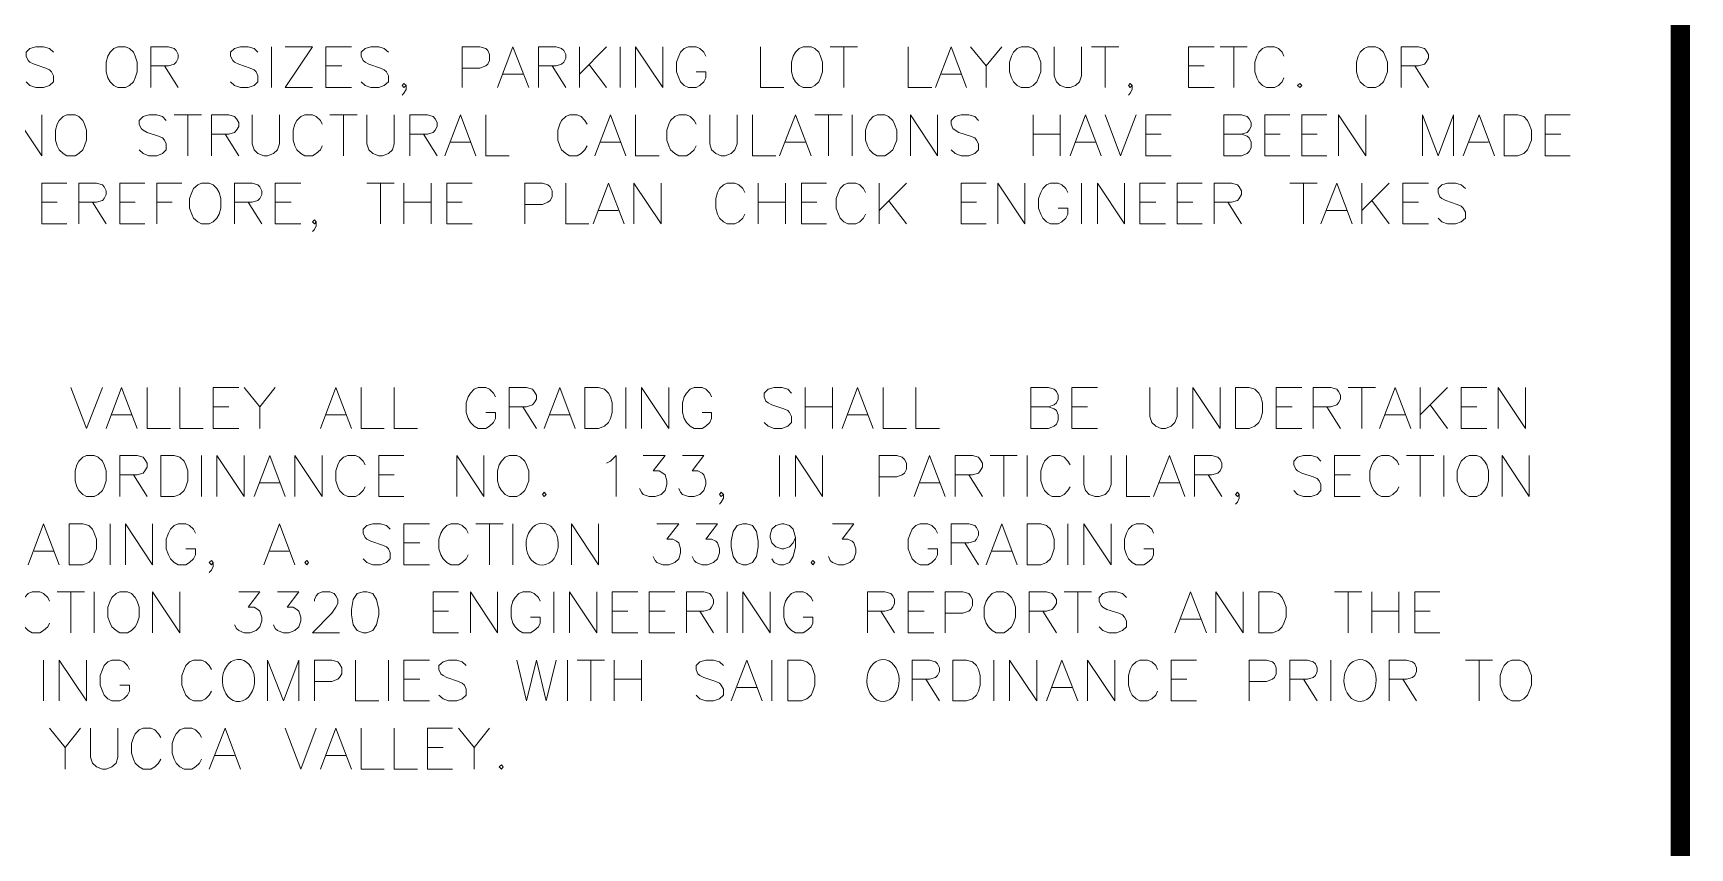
# Model space of a CAD drawing. Header units: millimetres. Extents: x -419 to 20046, y -14642 to 2638.
# Drawn here: x 32.18 to 35.421, y 5.455 to 7.05 of the extents above; entities that cross this region are included whole.
import ezdxf

# ---------------------------------------------------------------- set-up
doc = ezdxf.new("R2010")
doc.units = ezdxf.units.MM
doc.layers.add('PDF11_----TX03', color=7, linetype='Continuous')
doc.layers.add('PDF11_24x36$-$Yucca$Valley$TB$CUP$----TB02', color=7, linetype='Continuous')

msp = doc.modelspace()

# ---------------------------------------------------------------- linework, layer by layer
at = {"layer": 'PDF11_----TX03', "lineweight": 20}
for points in [[(32.2192, 7.0122), (32.2117, 7.0197), (32.2001, 7.0231), (32.1851, 7.0231), (32.1734, 7.0197), (32.1659, 7.0122), (32.1659, 7.0047), (32.1701, 6.9964), (32.1734, 6.9931), (32.1817, 6.9889), (32.2042, 6.9814), (32.2117, 6.9781), (32.2159, 6.9739), (32.2192, 6.9664), (32.2192, 6.9547), (32.2117, 6.9472), (32.2001, 6.9431), (32.1851, 6.9431), (32.1734, 6.9472), (32.1659, 6.9547)], [(32.4101, 6.9431), (32.4101, 7.0231), (32.4443, 7.0231), (32.4559, 7.0197), (32.4593, 7.0156), (32.4634, 7.0081), (32.4634, 7.0006), (32.4593, 6.9931), (32.4559, 6.9889), (32.4443, 6.9856), (32.4101, 6.9856)], [(32.6193, 7.0122), (32.6118, 7.0197), (32.6001, 7.0231), (32.5851, 7.0231), (32.5734, 7.0197), (32.5659, 7.0122), (32.5659, 7.0047), (32.5701, 6.9964), (32.5734, 6.9931), (32.5818, 6.9889), (32.6043, 6.9814), (32.6118, 6.9781), (32.6159, 6.9739), (32.6193, 6.9664), (32.6193, 6.9547), (32.6118, 6.9472), (32.6001, 6.9431), (32.5851, 6.9431), (32.5734, 6.9472), (32.5659, 6.9547)], [(32.6459, 7.0231), (32.6459, 6.9431)], [(32.726, 6.9431), (32.6726, 6.9431), (32.726, 7.0231), (32.6726, 7.0231)], [(32.8026, 6.9431), (32.7526, 6.9431), (32.7526, 7.0231), (32.8026, 7.0231)], [(32.8751, 7.0122), (32.8668, 7.0197), (32.856, 7.0231), (32.8401, 7.0231), (32.8293, 7.0197), (32.8218, 7.0122), (32.8218, 7.0047), (32.8251, 6.9964), (32.8293, 6.9931), (32.8368, 6.9889), (32.8593, 6.9814), (32.8668, 6.9781), (32.871, 6.9739), (32.8751, 6.9664), (32.8751, 6.9547), (32.8668, 6.9472), (32.856, 6.9431), (32.8401, 6.9431), (32.8293, 6.9472), (32.8218, 6.9547)], [(33.0193, 6.9431), (33.0193, 7.0231), (33.0535, 7.0231), (33.0651, 7.0197), (33.0693, 7.0156), (33.0726, 7.0081), (33.0726, 6.9964), (33.0693, 6.9889), (33.0651, 6.9856), (33.0535, 6.9814), (33.0193, 6.9814)], [(33.0885, 6.9431), (33.1185, 7.0231), (33.1493, 6.9431)], [(33.1685, 6.9431), (33.1685, 7.0231), (33.2027, 7.0231), (33.2135, 7.0197), (33.2177, 7.0156), (33.2218, 7.0081), (33.2218, 7.0006), (33.2177, 6.9931), (33.2135, 6.9889), (33.2027, 6.9856), (33.1685, 6.9856)], [(33.2485, 7.0231), (33.2485, 6.9431)], [(33.3018, 7.0231), (33.2485, 6.9697)], [(33.3285, 7.0231), (33.3285, 6.9431)], [(33.3585, 6.9431), (33.3585, 7.0231), (33.4118, 6.9431), (33.4118, 7.0231)], [(33.496, 7.0047), (33.4918, 7.0122), (33.4843, 7.0197), (33.4768, 7.0231), (33.4618, 7.0231), (33.4535, 7.0197), (33.446, 7.0122), (33.4427, 7.0047), (33.4385, 6.9931), (33.4385, 6.9739), (33.4427, 6.9622), (33.446, 6.9547), (33.4535, 6.9472), (33.4618, 6.9431), (33.4768, 6.9431), (33.4843, 6.9472), (33.4918, 6.9547), (33.496, 6.9622), (33.496, 6.9739), (33.4768, 6.9739)], [(33.6027, 7.0231), (33.6027, 6.9431), (33.6485, 6.9431)], [(33.7394, 7.0231), (33.7927, 7.0231)], [(33.766, 7.0231), (33.766, 6.9431)], [(33.8919, 7.0231), (33.8919, 6.9431), (33.9377, 6.9431)], [(33.9452, 6.9431), (33.9761, 7.0231), (34.0061, 6.9431)], [(34.0136, 7.0231), (34.0444, 6.9856), (34.0444, 6.9431)], [(34.0752, 7.0231), (34.0444, 6.9856)], [(34.1777, 7.0231), (34.1777, 6.9664), (34.1819, 6.9547), (34.1894, 6.9472), (34.2002, 6.9431), (34.2086, 6.9431), (34.2194, 6.9472), (34.2269, 6.9547), (34.2311, 6.9664), (34.2311, 7.0231)], [(34.2502, 7.0231), (34.3036, 7.0231)], [(34.2769, 7.0231), (34.2769, 6.9431)], [(34.4903, 6.9431), (34.4403, 6.9431), (34.4403, 7.0231), (34.4903, 7.0231)], [(34.5019, 7.0231), (34.5553, 7.0231)], [(34.5286, 7.0231), (34.5286, 6.9431)], [(34.6269, 7.0047), (34.6236, 7.0122), (34.6161, 7.0197), (34.6086, 7.0231), (34.5928, 7.0231), (34.5853, 7.0197), (34.5778, 7.0122), (34.5736, 7.0047), (34.5703, 6.9931), (34.5703, 6.9739), (34.5736, 6.9622), (34.5778, 6.9547), (34.5853, 6.9472), (34.5928, 6.9431), (34.6086, 6.9431), (34.6161, 6.9472), (34.6236, 6.9547), (34.6269, 6.9622)], [(34.8561, 6.9431), (34.8561, 7.0231), (34.8903, 7.0231), (34.902, 7.0197), (34.9053, 7.0156), (34.9095, 7.0081), (34.9095, 7.0006), (34.9053, 6.9931), (34.902, 6.9889), (34.8903, 6.9856), (34.8561, 6.9856)], [(32.4368, 6.9856), (32.4634, 6.9431)], [(32.7526, 6.9856), (32.7835, 6.9856)], [(33.0993, 6.9697), (33.1377, 6.9697)], [(33.1952, 6.9856), (33.2218, 6.9431)], [(33.2668, 6.9889), (33.3018, 6.9431)], [(33.9569, 6.9697), (33.9952, 6.9697)], [(34.4403, 6.9856), (34.4711, 6.9856)], [(34.8828, 6.9856), (34.9095, 6.9431)], [(32.9093, 6.9472), (32.9051, 6.9431), (32.9018, 6.9472), (32.9051, 6.9514), (32.9093, 6.9472), (32.9093, 6.9397), (32.9051, 6.9322), (32.9018, 6.9281)], [(34.3302, 6.9472), (34.3261, 6.9431), (34.3227, 6.9472), (34.3261, 6.9514), (34.3302, 6.9472), (34.3302, 6.9397), (34.3261, 6.9322), (34.3227, 6.9281)], [(32.1434, 6.8097), (32.1434, 6.8897), (32.1967, 6.8097), (32.1967, 6.8897)], [(32.4401, 6.8789), (32.4326, 6.8864), (32.4218, 6.8897), (32.4059, 6.8897), (32.3951, 6.8864), (32.3868, 6.8789), (32.3868, 6.8714), (32.3909, 6.863), (32.3951, 6.8597), (32.4026, 6.8555), (32.4251, 6.848), (32.4326, 6.8447), (32.4368, 6.8405), (32.4401, 6.833), (32.4401, 6.8214), (32.4326, 6.8139), (32.4218, 6.8097), (32.4059, 6.8097), (32.3951, 6.8139), (32.3868, 6.8214)], [(32.4559, 6.8897), (32.5093, 6.8897)], [(32.4826, 6.8897), (32.4826, 6.8097)], [(32.5284, 6.8097), (32.5284, 6.8897), (32.5626, 6.8897), (32.5734, 6.8864), (32.5776, 6.8822), (32.5818, 6.8747), (32.5818, 6.8672), (32.5776, 6.8597), (32.5734, 6.8555), (32.5626, 6.8522), (32.5284, 6.8522)], [(32.6084, 6.8897), (32.6084, 6.833), (32.6118, 6.8214), (32.6193, 6.8139), (32.6309, 6.8097), (32.6384, 6.8097), (32.6501, 6.8139), (32.6576, 6.8214), (32.6618, 6.833), (32.6618, 6.8897)], [(32.7451, 6.8714), (32.7418, 6.8789), (32.7335, 6.8864), (32.726, 6.8897), (32.711, 6.8897), (32.7034, 6.8864), (32.6959, 6.8789), (32.6918, 6.8714), (32.6884, 6.8597), (32.6884, 6.8405), (32.6918, 6.8289), (32.6959, 6.8214), (32.7034, 6.8139), (32.711, 6.8097), (32.726, 6.8097), (32.7335, 6.8139), (32.7418, 6.8214), (32.7451, 6.8289)], [(32.7601, 6.8897), (32.8135, 6.8897)], [(32.7868, 6.8897), (32.7868, 6.8097)], [(32.8326, 6.8897), (32.8326, 6.833), (32.8368, 6.8214), (32.8443, 6.8139), (32.856, 6.8097), (32.8635, 6.8097), (32.8751, 6.8139), (32.8826, 6.8214), (32.886, 6.833), (32.886, 6.8897)], [(32.9168, 6.8097), (32.9168, 6.8897), (32.951, 6.8897), (32.9626, 6.8864), (32.966, 6.8822), (32.9701, 6.8747), (32.9701, 6.8672), (32.966, 6.8597), (32.9626, 6.8555), (32.951, 6.8522), (32.9168, 6.8522)], [(32.9851, 6.8097), (33.016, 6.8897), (33.046, 6.8097)], [(33.0651, 6.8897), (33.0651, 6.8097), (33.111, 6.8097)], [(33.2635, 6.8714), (33.2593, 6.8789), (33.2518, 6.8864), (33.2443, 6.8897), (33.2293, 6.8897), (33.2218, 6.8864), (33.2135, 6.8789), (33.2102, 6.8714), (33.206, 6.8597), (33.206, 6.8405), (33.2102, 6.8289), (33.2135, 6.8214), (33.2218, 6.8139), (33.2293, 6.8097), (33.2443, 6.8097), (33.2518, 6.8139), (33.2593, 6.8214), (33.2635, 6.8289)], [(33.2785, 6.8097), (33.3093, 6.8897), (33.3393, 6.8097)], [(33.3585, 6.8897), (33.3585, 6.8097), (33.4043, 6.8097)], [(33.4768, 6.8714), (33.4727, 6.8789), (33.4652, 6.8864), (33.4577, 6.8897), (33.4427, 6.8897), (33.4352, 6.8864), (33.4268, 6.8789), (33.4235, 6.8714), (33.4193, 6.8597), (33.4193, 6.8405), (33.4235, 6.8289), (33.4268, 6.8214), (33.4352, 6.8139), (33.4427, 6.8097), (33.4577, 6.8097), (33.4652, 6.8139), (33.4727, 6.8214), (33.4768, 6.8289)], [(33.5035, 6.8897), (33.5035, 6.833), (33.5068, 6.8214), (33.5152, 6.8139), (33.526, 6.8097), (33.5335, 6.8097), (33.5452, 6.8139), (33.5527, 6.8214), (33.5569, 6.833), (33.5569, 6.8897)], [(33.5869, 6.8897), (33.5869, 6.8097), (33.6327, 6.8097)], [(33.6402, 6.8097), (33.671, 6.8897), (33.7019, 6.8097)], [(33.7094, 6.8897), (33.7627, 6.8897)], [(33.736, 6.8897), (33.736, 6.8097)], [(33.7819, 6.8897), (33.7819, 6.8097)], [(33.896, 6.8097), (33.896, 6.8897), (33.9494, 6.8097), (33.9494, 6.8897)], [(34.0294, 6.8789), (34.0219, 6.8864), (34.0102, 6.8897), (33.9952, 6.8897), (33.9836, 6.8864), (33.9761, 6.8789), (33.9761, 6.8714), (33.9794, 6.863), (33.9836, 6.8597), (33.9911, 6.8555), (34.0136, 6.848), (34.0219, 6.8447), (34.0252, 6.8405), (34.0294, 6.833), (34.0294, 6.8214), (34.0219, 6.8139), (34.0102, 6.8097), (33.9952, 6.8097), (33.9836, 6.8139), (33.9761, 6.8214)], [(34.1361, 6.8897), (34.1361, 6.8097)], [(34.1894, 6.8897), (34.1894, 6.8097)], [(34.2086, 6.8097), (34.2386, 6.8897), (34.2694, 6.8097)], [(34.2769, 6.8897), (34.3069, 6.8097), (34.3377, 6.8897)], [(34.4061, 6.8097), (34.3569, 6.8097), (34.3569, 6.8897), (34.4061, 6.8897)], [(34.5436, 6.8522), (34.5553, 6.848), (34.5586, 6.8447), (34.5628, 6.8364), (34.5628, 6.8255), (34.5586, 6.818), (34.5553, 6.8139), (34.5436, 6.8097), (34.5094, 6.8097), (34.5094, 6.8897), (34.5436, 6.8897), (34.5553, 6.8864), (34.5586, 6.8822), (34.5628, 6.8747), (34.5628, 6.8672), (34.5586, 6.8597), (34.5553, 6.8555), (34.5436, 6.8522), (34.5094, 6.8522)], [(34.6386, 6.8097), (34.5894, 6.8097), (34.5894, 6.8897), (34.6386, 6.8897)], [(34.7111, 6.8097), (34.6619, 6.8097), (34.6619, 6.8897), (34.7111, 6.8897)], [(34.7336, 6.8097), (34.7336, 6.8897), (34.7869, 6.8097), (34.7869, 6.8897)], [(34.8978, 6.8097), (34.8978, 6.8897), (34.9286, 6.8097), (34.9586, 6.8897), (34.9586, 6.8097)], [(34.9778, 6.8097), (35.0086, 6.8897), (35.0386, 6.8097)], [(35.187, 6.8097), (35.1378, 6.8097), (35.1378, 6.8897), (35.187, 6.8897)], [(32.5551, 6.8522), (32.5818, 6.8097)], [(32.9435, 6.8522), (32.9701, 6.8097)], [(34.1361, 6.8522), (34.1894, 6.8522)], [(34.3569, 6.8522), (34.3869, 6.8522)], [(34.5894, 6.8522), (34.6194, 6.8522)], [(34.6619, 6.8522), (34.6919, 6.8522)], [(35.1378, 6.8522), (35.1686, 6.8522)], [(32.9968, 6.8364), (33.0351, 6.8364)], [(33.2902, 6.8364), (33.3285, 6.8364)], [(33.6519, 6.8364), (33.6902, 6.8364)], [(34.2194, 6.8364), (34.2577, 6.8364)], [(34.9895, 6.8364), (35.027, 6.8364)], [(32.2459, 6.6764), (32.1967, 6.6764), (32.1967, 6.7564), (32.2459, 6.7564)], [(32.2692, 6.6764), (32.2692, 6.7564), (32.3034, 6.7564), (32.3151, 6.753), (32.3184, 6.7489), (32.3226, 6.7414), (32.3226, 6.7339), (32.3184, 6.7264), (32.3151, 6.7222), (32.3034, 6.7189), (32.2692, 6.7189)], [(32.3984, 6.6764), (32.3493, 6.6764), (32.3493, 6.7564), (32.3984, 6.7564)], [(32.4218, 6.6764), (32.4218, 6.7564), (32.4709, 6.7564)], [(32.5734, 6.6764), (32.5734, 6.7564), (32.6084, 6.7564), (32.6193, 6.753), (32.6234, 6.7489), (32.6268, 6.7414), (32.6268, 6.7339), (32.6234, 6.7264), (32.6193, 6.7222), (32.6084, 6.7189), (32.5734, 6.7189)], [(32.7034, 6.6764), (32.6534, 6.6764), (32.6534, 6.7564), (32.7034, 6.7564)], [(32.8326, 6.7564), (32.886, 6.7564)], [(32.8593, 6.7564), (32.8593, 6.6764)], [(32.9051, 6.7564), (32.9051, 6.6764)], [(32.9585, 6.7564), (32.9585, 6.6764)], [(33.0385, 6.6764), (32.9893, 6.6764), (32.9893, 6.7564), (33.0385, 6.7564)], [(33.1418, 6.6764), (33.1418, 6.7564), (33.176, 6.7564), (33.1868, 6.753), (33.191, 6.7489), (33.1952, 6.7414), (33.1952, 6.7297), (33.191, 6.7222), (33.1868, 6.7189), (33.176, 6.7147), (33.1418, 6.7147)], [(33.2218, 6.7564), (33.2218, 6.6764), (33.2668, 6.6764)], [(33.2752, 6.6764), (33.3052, 6.7564), (33.336, 6.6764)], [(33.3552, 6.6764), (33.3552, 6.7564), (33.4085, 6.6764), (33.4085, 6.7564)], [(33.5719, 6.738), (33.5685, 6.7455), (33.5602, 6.753), (33.5527, 6.7564), (33.5377, 6.7564), (33.5302, 6.753), (33.5227, 6.7455), (33.5185, 6.738), (33.5152, 6.7264), (33.5152, 6.7072), (33.5185, 6.6955), (33.5227, 6.688), (33.5302, 6.6805), (33.5377, 6.6764), (33.5527, 6.6764), (33.5602, 6.6805), (33.5685, 6.688), (33.5719, 6.6955)], [(33.5985, 6.7564), (33.5985, 6.6764)], [(33.6519, 6.7564), (33.6519, 6.6764)], [(33.7319, 6.6764), (33.6827, 6.6764), (33.6827, 6.7564), (33.7319, 6.7564)], [(33.8085, 6.738), (33.8044, 6.7455), (33.7969, 6.753), (33.7894, 6.7564), (33.7735, 6.7564), (33.766, 6.753), (33.7585, 6.7455), (33.7552, 6.738), (33.751, 6.7264), (33.751, 6.7072), (33.7552, 6.6955), (33.7585, 6.688), (33.766, 6.6805), (33.7735, 6.6764), (33.7894, 6.6764), (33.7969, 6.6805), (33.8044, 6.688), (33.8085, 6.6955)], [(33.8352, 6.7564), (33.8352, 6.6764)], [(33.8885, 6.7564), (33.8352, 6.703)], [(34.0444, 6.6764), (33.9952, 6.6764), (33.9952, 6.7564), (34.0444, 6.7564)], [(34.0669, 6.6764), (34.0669, 6.7564), (34.1202, 6.6764), (34.1202, 6.7564)], [(34.2044, 6.738), (34.2002, 6.7455), (34.1927, 6.753), (34.1852, 6.7564), (34.1702, 6.7564), (34.1627, 6.753), (34.1552, 6.7455), (34.1511, 6.738), (34.1469, 6.7264), (34.1469, 6.7072), (34.1511, 6.6955), (34.1552, 6.688), (34.1627, 6.6805), (34.1702, 6.6764), (34.1852, 6.6764), (34.1927, 6.6805), (34.2002, 6.688), (34.2044, 6.6955), (34.2044, 6.7072), (34.1852, 6.7072)], [(34.2311, 6.7564), (34.2311, 6.6764)], [(34.2619, 6.6764), (34.2619, 6.7564), (34.3152, 6.6764), (34.3152, 6.7564)], [(34.3953, 6.6764), (34.3452, 6.6764), (34.3452, 6.7564), (34.3953, 6.7564)], [(34.4669, 6.6764), (34.4178, 6.6764), (34.4178, 6.7564), (34.4669, 6.7564)], [(34.4903, 6.6764), (34.4903, 6.7564), (34.5244, 6.7564), (34.5361, 6.753), (34.5394, 6.7489), (34.5436, 6.7414), (34.5436, 6.7339), (34.5394, 6.7264), (34.5361, 6.7222), (34.5244, 6.7189), (34.4903, 6.7189)], [(34.6386, 6.7564), (34.6919, 6.7564)], [(34.6653, 6.7564), (34.6653, 6.6764)], [(34.6994, 6.6764), (34.7303, 6.7564), (34.7603, 6.6764)], [(34.7794, 6.7564), (34.7794, 6.6764)], [(34.8328, 6.7564), (34.7794, 6.703)], [(34.9095, 6.6764), (34.8595, 6.6764), (34.8595, 6.7564), (34.9095, 6.7564)], [(34.982, 6.7455), (34.9736, 6.753), (34.9628, 6.7564), (34.947, 6.7564), (34.9361, 6.753), (34.9286, 6.7455), (34.9286, 6.738), (34.932, 6.7297), (34.9361, 6.7264), (34.9436, 6.7222), (34.9661, 6.7147), (34.9736, 6.7114), (34.9778, 6.7072), (34.982, 6.6997), (34.982, 6.688), (34.9736, 6.6805), (34.9628, 6.6764), (34.947, 6.6764), (34.9361, 6.6805), (34.9286, 6.688)], [(32.1967, 6.7189), (32.2267, 6.7189)], [(32.2959, 6.7189), (32.3226, 6.6764)], [(32.3493, 6.7189), (32.3793, 6.7189)], [(32.4218, 6.7189), (32.4518, 6.7189)], [(32.6001, 6.7189), (32.6268, 6.6764)], [(32.6534, 6.7189), (32.6843, 6.7189)], [(32.9051, 6.7189), (32.9585, 6.7189)], [(32.9893, 6.7189), (33.0193, 6.7189)], [(33.5985, 6.7189), (33.6519, 6.7189)], [(33.6827, 6.7189), (33.7127, 6.7189)], [(33.8535, 6.7222), (33.8885, 6.6764)], [(33.9952, 6.7189), (34.0252, 6.7189)], [(34.3452, 6.7189), (34.3761, 6.7189)], [(34.4178, 6.7189), (34.4486, 6.7189)], [(34.5169, 6.7189), (34.5436, 6.6764)], [(34.7986, 6.7222), (34.8328, 6.6764)], [(34.8595, 6.7189), (34.8903, 6.7189)], [(32.7335, 6.6805), (32.7301, 6.6764), (32.726, 6.6805), (32.7301, 6.6847), (32.7335, 6.6805), (32.7335, 6.673), (32.7301, 6.6655), (32.726, 6.6614)], [(33.286, 6.703), (33.3243, 6.703)], [(34.7111, 6.703), (34.7494, 6.703)], [(32.2534, 6.3563), (32.2842, 6.2763), (32.3151, 6.3563)], [(32.3226, 6.2763), (32.3526, 6.3563), (32.3834, 6.2763)], [(32.4026, 6.3563), (32.4026, 6.2763), (32.4484, 6.2763)], [(32.4668, 6.3563), (32.4668, 6.2763), (32.5126, 6.2763)], [(32.5818, 6.2763), (32.5318, 6.2763), (32.5318, 6.3563), (32.5818, 6.3563)], [(32.5926, 6.3563), (32.6234, 6.3188), (32.6234, 6.2763)], [(32.6534, 6.3563), (32.6234, 6.3188)], [(32.7418, 6.2763), (32.7718, 6.3563), (32.8026, 6.2763)], [(32.8218, 6.3563), (32.8218, 6.2763), (32.8668, 6.2763)], [(32.886, 6.3563), (32.886, 6.2763), (32.9318, 6.2763)], [(33.0843, 6.338), (33.0801, 6.3455), (33.0726, 6.353), (33.0651, 6.3563), (33.0501, 6.3563), (33.0426, 6.353), (33.0351, 6.3455), (33.031, 6.338), (33.0268, 6.3263), (33.0268, 6.3072), (33.031, 6.2955), (33.0351, 6.288), (33.0426, 6.2805), (33.0501, 6.2763), (33.0651, 6.2763), (33.0726, 6.2805), (33.0801, 6.288), (33.0843, 6.2955), (33.0843, 6.3072), (33.0651, 6.3072)], [(33.111, 6.2763), (33.111, 6.3563), (33.1452, 6.3563), (33.1568, 6.353), (33.1602, 6.3488), (33.1643, 6.3413), (33.1643, 6.3338), (33.1602, 6.3263), (33.1568, 6.3222), (33.1452, 6.3188), (33.111, 6.3188)], [(33.1793, 6.2763), (33.2102, 6.3563), (33.2402, 6.2763)], [(33.3393, 6.3563), (33.3393, 6.2763)], [(33.3702, 6.2763), (33.3702, 6.3563), (33.4235, 6.2763), (33.4235, 6.3563)], [(33.5068, 6.338), (33.5035, 6.3455), (33.496, 6.353), (33.4885, 6.3563), (33.4727, 6.3563), (33.4652, 6.353), (33.4577, 6.3455), (33.4535, 6.338), (33.4502, 6.3263), (33.4502, 6.3072), (33.4535, 6.2955), (33.4577, 6.288), (33.4652, 6.2805), (33.4727, 6.2763), (33.4885, 6.2763), (33.496, 6.2805), (33.5035, 6.288), (33.5068, 6.2955), (33.5068, 6.3072), (33.4885, 6.3072)], [(33.6635, 6.3455), (33.656, 6.353), (33.6444, 6.3563), (33.6294, 6.3563), (33.6177, 6.353), (33.6102, 6.3455), (33.6102, 6.338), (33.6135, 6.3297), (33.6177, 6.3263), (33.6252, 6.3222), (33.6485, 6.3147), (33.656, 6.3113), (33.6594, 6.3072), (33.6635, 6.2997), (33.6635, 6.288), (33.656, 6.2805), (33.6444, 6.2763), (33.6294, 6.2763), (33.6177, 6.2805), (33.6102, 6.288)], [(33.6902, 6.3563), (33.6902, 6.2763)], [(33.7435, 6.3563), (33.7435, 6.2763)], [(33.7627, 6.2763), (33.7927, 6.3563), (33.8235, 6.2763)], [(33.8427, 6.3563), (33.8427, 6.2763), (33.8885, 6.2763)], [(33.9069, 6.3563), (33.9069, 6.2763), (33.9527, 6.2763)], [(34.1661, 6.3188), (34.1777, 6.3147), (34.1819, 6.3113), (34.1852, 6.303), (34.1852, 6.2922), (34.1819, 6.2847), (34.1777, 6.2805), (34.1661, 6.2763), (34.1319, 6.2763), (34.1319, 6.3563), (34.1661, 6.3563), (34.1777, 6.353), (34.1819, 6.3488), (34.1852, 6.3413), (34.1852, 6.3338), (34.1819, 6.3263), (34.1777, 6.3222), (34.1661, 6.3188), (34.1319, 6.3188)], [(34.2619, 6.2763), (34.2119, 6.2763), (34.2119, 6.3563), (34.2619, 6.3563)], [(34.3644, 6.3563), (34.3644, 6.2997), (34.3686, 6.288), (34.3761, 6.2805), (34.3869, 6.2763), (34.3953, 6.2763), (34.4061, 6.2805), (34.4136, 6.288), (34.4178, 6.2997), (34.4178, 6.3563)], [(34.4486, 6.2763), (34.4486, 6.3563), (34.5019, 6.2763), (34.5019, 6.3563)], [(34.6619, 6.2763), (34.6119, 6.2763), (34.6119, 6.3563), (34.6619, 6.3563)], [(34.6844, 6.2763), (34.6844, 6.3563), (34.7186, 6.3563), (34.7303, 6.353), (34.7336, 6.3488), (34.7378, 6.3413), (34.7378, 6.3338), (34.7336, 6.3263), (34.7303, 6.3222), (34.7186, 6.3188), (34.6844, 6.3188)], [(34.7528, 6.3563), (34.8061, 6.3563)], [(34.7794, 6.3563), (34.7794, 6.2763)], [(34.8136, 6.2763), (34.8445, 6.3563), (34.8753, 6.2763)], [(34.8936, 6.3563), (34.8936, 6.2763)], [(34.947, 6.3563), (34.8936, 6.303)], [(35.0236, 6.2763), (34.9736, 6.2763), (34.9736, 6.3563), (35.0236, 6.3563)], [(35.0461, 6.2763), (35.0461, 6.3563), (35.0995, 6.2763), (35.0995, 6.3563)], [(34.9128, 6.3222), (34.947, 6.2763)], [(32.3334, 6.303), (32.3718, 6.303)], [(32.5318, 6.3188), (32.5626, 6.3188)], [(32.7526, 6.303), (32.791, 6.303)], [(33.1377, 6.3188), (33.1643, 6.2763)], [(33.191, 6.303), (33.2293, 6.303)], [(33.6902, 6.3188), (33.7435, 6.3188)], [(33.7735, 6.303), (33.8119, 6.303)], [(34.2119, 6.3188), (34.2427, 6.3188)], [(34.6119, 6.3188), (34.6428, 6.3188)], [(34.7111, 6.3188), (34.7378, 6.2763)], [(34.8253, 6.303), (34.8636, 6.303)], [(34.9736, 6.3188), (35.0045, 6.3188)], [(32.3493, 6.143), (32.3493, 6.223), (32.3834, 6.223), (32.3951, 6.2197), (32.3984, 6.2155), (32.4026, 6.208), (32.4026, 6.2005), (32.3984, 6.193), (32.3951, 6.1888), (32.3834, 6.1855), (32.3493, 6.1855)], [(32.5093, 6.223), (32.5093, 6.143)], [(32.5393, 6.143), (32.5393, 6.223), (32.5926, 6.143), (32.5926, 6.223)], [(32.6118, 6.143), (32.6426, 6.223), (32.6726, 6.143)], [(32.6918, 6.143), (32.6918, 6.223), (32.7451, 6.143), (32.7451, 6.223)], [(32.8293, 6.2047), (32.8251, 6.2122), (32.8176, 6.2197), (32.8101, 6.223), (32.7951, 6.223), (32.7868, 6.2197), (32.7793, 6.2122), (32.776, 6.2047), (32.7718, 6.193), (32.7718, 6.1738), (32.776, 6.1622), (32.7793, 6.1547), (32.7868, 6.1472), (32.7951, 6.143), (32.8101, 6.143), (32.8176, 6.1472), (32.8251, 6.1547), (32.8293, 6.1622)], [(32.9051, 6.143), (32.856, 6.143), (32.856, 6.223), (32.9051, 6.223)], [(33.0085, 6.143), (33.0085, 6.223), (33.0618, 6.143), (33.0618, 6.223)], [(33.3018, 6.208), (33.3093, 6.2122), (33.3202, 6.223), (33.3202, 6.143)], [(33.3735, 6.223), (33.416, 6.223), (33.3927, 6.193), (33.4043, 6.193), (33.4118, 6.1888), (33.416, 6.1855), (33.4193, 6.1738), (33.4193, 6.1663), (33.416, 6.1547), (33.4085, 6.1472), (33.3968, 6.143), (33.3852, 6.143), (33.3735, 6.1472), (33.3702, 6.1513), (33.366, 6.1588)], [(33.4502, 6.223), (33.4918, 6.223), (33.4693, 6.193), (33.4802, 6.193), (33.4885, 6.1888), (33.4918, 6.1855), (33.496, 6.1738), (33.496, 6.1663), (33.4918, 6.1547), (33.4843, 6.1472), (33.4727, 6.143), (33.4618, 6.143), (33.4502, 6.1472), (33.446, 6.1513), (33.4427, 6.1588)], [(33.6402, 6.223), (33.6402, 6.143)], [(33.671, 6.143), (33.671, 6.223), (33.7244, 6.143), (33.7244, 6.223)], [(33.8352, 6.143), (33.8352, 6.223), (33.8694, 6.223), (33.8802, 6.2197), (33.8844, 6.2155), (33.8885, 6.208), (33.8885, 6.1963), (33.8844, 6.1888), (33.8802, 6.1855), (33.8694, 6.1813), (33.8352, 6.1813)], [(33.9035, 6.143), (33.9335, 6.223), (33.9644, 6.143)], [(33.9836, 6.143), (33.9836, 6.223), (34.0177, 6.223), (34.0294, 6.2197), (34.0327, 6.2155), (34.0369, 6.208), (34.0369, 6.2005), (34.0327, 6.193), (34.0294, 6.1888), (34.0177, 6.1855), (33.9836, 6.1855)], [(34.0519, 6.223), (34.1052, 6.223)], [(34.0786, 6.223), (34.0786, 6.143)], [(34.1244, 6.223), (34.1244, 6.143)], [(34.2086, 6.2047), (34.2044, 6.2122), (34.1969, 6.2197), (34.1894, 6.223), (34.1736, 6.223), (34.1661, 6.2197), (34.1586, 6.2122), (34.1552, 6.2047), (34.1511, 6.193), (34.1511, 6.1738), (34.1552, 6.1622), (34.1586, 6.1547), (34.1661, 6.1472), (34.1736, 6.143), (34.1894, 6.143), (34.1969, 6.1472), (34.2044, 6.1547), (34.2086, 6.1622)], [(34.2352, 6.223), (34.2352, 6.1663), (34.2386, 6.1547), (34.2461, 6.1472), (34.2577, 6.143), (34.2652, 6.143), (34.2769, 6.1472), (34.2844, 6.1547), (34.2886, 6.1663), (34.2886, 6.223)], [(34.3186, 6.223), (34.3186, 6.143), (34.3644, 6.143)], [(34.3719, 6.143), (34.4028, 6.223), (34.4328, 6.143)], [(34.4519, 6.143), (34.4519, 6.223), (34.4861, 6.223), (34.4978, 6.2197), (34.5019, 6.2155), (34.5053, 6.208), (34.5053, 6.2005), (34.5019, 6.193), (34.4978, 6.1888), (34.4861, 6.1855), (34.4519, 6.1855)], [(34.6994, 6.2122), (34.6919, 6.2197), (34.6803, 6.223), (34.6653, 6.223), (34.6536, 6.2197), (34.6461, 6.2122), (34.6461, 6.2047), (34.6503, 6.1963), (34.6536, 6.193), (34.6619, 6.1888), (34.6844, 6.1813), (34.6919, 6.178), (34.6961, 6.1738), (34.6994, 6.1663), (34.6994, 6.1547), (34.6919, 6.1472), (34.6803, 6.143), (34.6653, 6.143), (34.6536, 6.1472), (34.6461, 6.1547)], [(34.7761, 6.143), (34.7261, 6.143), (34.7261, 6.223), (34.7761, 6.223)], [(34.852, 6.2047), (34.8486, 6.2122), (34.8403, 6.2197), (34.8328, 6.223), (34.8178, 6.223), (34.8103, 6.2197), (34.8028, 6.2122), (34.7986, 6.2047), (34.7953, 6.193), (34.7953, 6.1738), (34.7986, 6.1622), (34.8028, 6.1547), (34.8103, 6.1472), (34.8178, 6.143), (34.8328, 6.143), (34.8403, 6.1472), (34.8486, 6.1547), (34.852, 6.1622)], [(34.867, 6.223), (34.9203, 6.223)], [(34.8936, 6.223), (34.8936, 6.143)], [(34.9395, 6.223), (34.9395, 6.143)], [(35.0536, 6.143), (35.0536, 6.223), (35.107, 6.143), (35.107, 6.223)], [(32.3759, 6.1855), (32.4026, 6.143)], [(32.6234, 6.1697), (32.6618, 6.1697)], [(32.856, 6.1855), (32.886, 6.1855)], [(33.9152, 6.1697), (33.9527, 6.1697)], [(34.0102, 6.1855), (34.0369, 6.143)], [(34.3836, 6.1697), (34.4219, 6.1697)], [(34.4786, 6.1855), (34.5053, 6.143)], [(34.7261, 6.1855), (34.7569, 6.1855)], [(33.5302, 6.1472), (33.526, 6.143), (33.5227, 6.1472), (33.526, 6.1513), (33.5302, 6.1472), (33.5302, 6.1397), (33.526, 6.1322), (33.5227, 6.128)], [(34.5394, 6.1472), (34.5361, 6.143), (34.5319, 6.1472), (34.5361, 6.1513), (34.5394, 6.1472), (34.5394, 6.1397), (34.5361, 6.1322), (34.5319, 6.128)], [(32.1701, 6.0096), (32.2001, 6.0897), (32.2309, 6.0096)], [(32.3301, 6.0897), (32.3301, 6.0096)], [(32.3601, 6.0096), (32.3601, 6.0897), (32.4134, 6.0096), (32.4134, 6.0897)], [(32.4976, 6.0713), (32.4934, 6.0788), (32.4859, 6.0863), (32.4784, 6.0897), (32.4634, 6.0897), (32.4559, 6.0863), (32.4484, 6.0788), (32.4443, 6.0713), (32.4401, 6.0597), (32.4401, 6.0405), (32.4443, 6.0288), (32.4484, 6.0213), (32.4559, 6.0138), (32.4634, 6.0096), (32.4784, 6.0096), (32.4859, 6.0138), (32.4934, 6.0213), (32.4976, 6.0288), (32.4976, 6.0405), (32.4784, 6.0405)], [(32.6309, 6.0096), (32.6618, 6.0897), (32.6918, 6.0096)], [(32.8785, 6.0788), (32.871, 6.0863), (32.8593, 6.0897), (32.8443, 6.0897), (32.8326, 6.0863), (32.8251, 6.0788), (32.8251, 6.0713), (32.8293, 6.063), (32.8326, 6.0597), (32.8401, 6.0555), (32.8635, 6.048), (32.871, 6.0447), (32.8751, 6.0405), (32.8785, 6.033), (32.8785, 6.0213), (32.871, 6.0138), (32.8593, 6.0096), (32.8443, 6.0096), (32.8326, 6.0138), (32.8251, 6.0213)], [(32.9551, 6.0096), (32.9051, 6.0096), (32.9051, 6.0897), (32.9551, 6.0897)], [(33.031, 6.0713), (33.0268, 6.0788), (33.0193, 6.0863), (33.0118, 6.0897), (32.9968, 6.0897), (32.9893, 6.0863), (32.9818, 6.0788), (32.9776, 6.0713), (32.9735, 6.0597), (32.9735, 6.0405), (32.9776, 6.0288), (32.9818, 6.0213), (32.9893, 6.0138), (32.9968, 6.0096), (33.0118, 6.0096), (33.0193, 6.0138), (33.0268, 6.0213), (33.031, 6.0288)], [(33.046, 6.0897), (33.0993, 6.0897)], [(33.0726, 6.0897), (33.0726, 6.0096)], [(33.1185, 6.0897), (33.1185, 6.0096)], [(33.2327, 6.0096), (33.2327, 6.0897), (33.286, 6.0096), (33.286, 6.0897)], [(33.4002, 6.0897), (33.4427, 6.0897), (33.4193, 6.0597), (33.431, 6.0597), (33.4385, 6.0555), (33.4427, 6.0522), (33.446, 6.0405), (33.446, 6.033), (33.4427, 6.0213), (33.4352, 6.0138), (33.4235, 6.0096), (33.4118, 6.0096), (33.4002, 6.0138), (33.3968, 6.018), (33.3927, 6.0255)], [(33.4768, 6.0897), (33.5185, 6.0897), (33.496, 6.0597), (33.5068, 6.0597), (33.5152, 6.0555), (33.5185, 6.0522), (33.5227, 6.0405), (33.5227, 6.033), (33.5185, 6.0213), (33.511, 6.0138), (33.4993, 6.0096), (33.4885, 6.0096), (33.4768, 6.0138), (33.4727, 6.018), (33.4693, 6.0255)], [(33.671, 6.063), (33.6669, 6.0522), (33.6594, 6.0447), (33.6485, 6.0405), (33.6444, 6.0405), (33.6327, 6.0447), (33.6252, 6.0522), (33.6219, 6.063), (33.6219, 6.0672), (33.6252, 6.0788), (33.6327, 6.0863), (33.6444, 6.0897), (33.6485, 6.0897), (33.6594, 6.0863), (33.6669, 6.0788), (33.671, 6.063), (33.671, 6.0447), (33.6669, 6.0255), (33.6594, 6.0138), (33.6485, 6.0096), (33.6402, 6.0096), (33.6294, 6.0138), (33.6252, 6.0213)], [(33.7435, 6.0897), (33.7852, 6.0897), (33.7627, 6.0597), (33.7735, 6.0597), (33.7819, 6.0555), (33.7852, 6.0522), (33.7894, 6.0405), (33.7894, 6.033), (33.7852, 6.0213), (33.7777, 6.0138), (33.766, 6.0096), (33.7552, 6.0096), (33.7435, 6.0138), (33.7394, 6.018), (33.736, 6.0255)], [(33.9494, 6.0713), (33.9452, 6.0788), (33.9377, 6.0863), (33.9302, 6.0897), (33.9152, 6.0897), (33.9069, 6.0863), (33.8994, 6.0788), (33.896, 6.0713), (33.8919, 6.0597), (33.8919, 6.0405), (33.896, 6.0288), (33.8994, 6.0213), (33.9069, 6.0138), (33.9152, 6.0096), (33.9302, 6.0096), (33.9377, 6.0138), (33.9452, 6.0213), (33.9494, 6.0288), (33.9494, 6.0405), (33.9302, 6.0405)], [(33.9761, 6.0096), (33.9761, 6.0897), (34.0102, 6.0897), (34.0219, 6.0863), (34.0252, 6.0822), (34.0294, 6.0747), (34.0294, 6.0672), (34.0252, 6.0597), (34.0219, 6.0555), (34.0102, 6.0522), (33.9761, 6.0522)], [(34.0444, 6.0096), (34.0752, 6.0897), (34.1052, 6.0096)], [(34.2044, 6.0897), (34.2044, 6.0096)], [(34.2352, 6.0096), (34.2352, 6.0897), (34.2886, 6.0096), (34.2886, 6.0897)], [(34.3719, 6.0713), (34.3686, 6.0788), (34.3602, 6.0863), (34.3527, 6.0897), (34.3377, 6.0897), (34.3302, 6.0863), (34.3227, 6.0788), (34.3186, 6.0713), (34.3152, 6.0597), (34.3152, 6.0405), (34.3186, 6.0288), (34.3227, 6.0213), (34.3302, 6.0138), (34.3377, 6.0096), (34.3527, 6.0096), (34.3602, 6.0138), (34.3686, 6.0213), (34.3719, 6.0288), (34.3719, 6.0405), (34.3527, 6.0405)], [(32.1817, 6.0363), (32.2192, 6.0363)], [(32.6426, 6.0363), (32.6801, 6.0363)], [(32.9051, 6.0522), (32.936, 6.0522)], [(34.0027, 6.0522), (34.0294, 6.0096)], [(34.0561, 6.0363), (34.0936, 6.0363)], [(32.5318, 6.0138), (32.5284, 6.0096), (32.5243, 6.0138), (32.5284, 6.018), (32.5318, 6.0138), (32.5318, 6.0063), (32.5284, 5.9988), (32.5243, 5.9946)], [(32.2117, 5.938), (32.2084, 5.9455), (32.2001, 5.953), (32.1926, 5.9563), (32.1776, 5.9563), (32.1701, 5.953), (32.1626, 5.9455), (32.1584, 5.938), (32.1551, 5.9263), (32.1551, 5.9071), (32.1584, 5.8955), (32.1626, 5.888), (32.1701, 5.8805), (32.1776, 5.8763), (32.1926, 5.8763), (32.2001, 5.8805), (32.2084, 5.888), (32.2117, 5.8955)], [(32.2267, 5.9563), (32.2801, 5.9563)], [(32.2534, 5.9563), (32.2534, 5.8763)], [(32.2993, 5.9563), (32.2993, 5.8763)], [(32.4134, 5.8763), (32.4134, 5.9563), (32.4668, 5.8763), (32.4668, 5.9563)], [(32.5818, 5.9563), (32.6234, 5.9563), (32.6001, 5.9263), (32.6118, 5.9263), (32.6193, 5.9221), (32.6234, 5.9188), (32.6268, 5.9071), (32.6268, 5.8996), (32.6234, 5.888), (32.6159, 5.8805), (32.6043, 5.8763), (32.5926, 5.8763), (32.5818, 5.8805), (32.5776, 5.8846), (32.5734, 5.8921)], [(32.6576, 5.9563), (32.6993, 5.9563), (32.6768, 5.9263), (32.6884, 5.9263), (32.6959, 5.9221), (32.6993, 5.9188), (32.7034, 5.9071), (32.7034, 5.8996), (32.6993, 5.888), (32.6918, 5.8805), (32.6801, 5.8763), (32.6693, 5.8763), (32.6576, 5.8805), (32.6534, 5.8846), (32.6501, 5.8921)], [(32.7301, 5.938), (32.7301, 5.9413), (32.7335, 5.9488), (32.7376, 5.953), (32.7451, 5.9563), (32.7601, 5.9563), (32.7685, 5.953), (32.7718, 5.9488), (32.776, 5.9413), (32.776, 5.9338), (32.7718, 5.9263), (32.7643, 5.9146), (32.726, 5.8763), (32.7793, 5.8763)], [(33.0118, 5.8763), (32.9626, 5.8763), (32.9626, 5.9563), (33.0118, 5.9563)], [(33.0351, 5.8763), (33.0351, 5.9563), (33.0885, 5.8763), (33.0885, 5.9563)], [(33.1718, 5.938), (33.1685, 5.9455), (33.1602, 5.953), (33.1527, 5.9563), (33.1377, 5.9563), (33.1302, 5.953), (33.1226, 5.9455), (33.1185, 5.938), (33.1151, 5.9263), (33.1151, 5.9071), (33.1185, 5.8955), (33.1226, 5.888), (33.1302, 5.8805), (33.1377, 5.8763), (33.1527, 5.8763), (33.1602, 5.8805), (33.1685, 5.888), (33.1718, 5.8955), (33.1718, 5.9071), (33.1527, 5.9071)], [(33.1985, 5.9563), (33.1985, 5.8763)], [(33.2293, 5.8763), (33.2293, 5.9563), (33.2827, 5.8763), (33.2827, 5.9563)], [(33.3627, 5.8763), (33.3127, 5.8763), (33.3127, 5.9563), (33.3627, 5.9563)], [(33.4352, 5.8763), (33.3852, 5.8763), (33.3852, 5.9563), (33.4352, 5.9563)], [(33.4577, 5.8763), (33.4577, 5.9563), (33.4918, 5.9563), (33.5035, 5.953), (33.5068, 5.9488), (33.511, 5.9413), (33.511, 5.9338), (33.5068, 5.9263), (33.5035, 5.9221), (33.4918, 5.9188), (33.4577, 5.9188)], [(33.5377, 5.9563), (33.5377, 5.8763)], [(33.5685, 5.8763), (33.5685, 5.9563), (33.6219, 5.8763), (33.6219, 5.9563)], [(33.7052, 5.938), (33.7019, 5.9455), (33.6935, 5.953), (33.686, 5.9563), (33.671, 5.9563), (33.6635, 5.953), (33.656, 5.9455), (33.6519, 5.938), (33.6485, 5.9263), (33.6485, 5.9071), (33.6519, 5.8955), (33.656, 5.888), (33.6635, 5.8805), (33.671, 5.8763), (33.686, 5.8763), (33.6935, 5.8805), (33.7019, 5.888), (33.7052, 5.8955), (33.7052, 5.9071), (33.686, 5.9071)], [(33.8119, 5.8763), (33.8119, 5.9563), (33.846, 5.9563), (33.8577, 5.953), (33.8619, 5.9488), (33.8652, 5.9413), (33.8652, 5.9338), (33.8619, 5.9263), (33.8577, 5.9221), (33.846, 5.9188), (33.8119, 5.9188)], [(33.9419, 5.8763), (33.8919, 5.8763), (33.8919, 5.9563), (33.9419, 5.9563)], [(33.9644, 5.8763), (33.9644, 5.9563), (33.9986, 5.9563), (34.0102, 5.953), (34.0136, 5.9488), (34.0177, 5.9413), (34.0177, 5.9296), (34.0136, 5.9221), (34.0102, 5.9188), (33.9986, 5.9146), (33.9644, 5.9146)], [(34.1286, 5.8763), (34.1286, 5.9563), (34.1627, 5.9563), (34.1736, 5.953), (34.1777, 5.9488), (34.1819, 5.9413), (34.1819, 5.9338), (34.1777, 5.9263), (34.1736, 5.9221), (34.1627, 5.9188), (34.1286, 5.9188)], [(34.1969, 5.9563), (34.2502, 5.9563)], [(34.2236, 5.9563), (34.2236, 5.8763)], [(34.3186, 5.9455), (34.3111, 5.953), (34.2994, 5.9563), (34.2844, 5.9563), (34.2727, 5.953), (34.2652, 5.9455), (34.2652, 5.938), (34.2694, 5.9296), (34.2727, 5.9263), (34.2802, 5.9221), (34.3036, 5.9146), (34.3111, 5.9113), (34.3152, 5.9071), (34.3186, 5.8996), (34.3186, 5.888), (34.3111, 5.8805), (34.2994, 5.8763), (34.2844, 5.8763), (34.2727, 5.8805), (34.2652, 5.888)], [(34.4136, 5.8763), (34.4444, 5.9563), (34.4753, 5.8763)], [(34.4936, 5.8763), (34.4936, 5.9563), (34.5469, 5.8763), (34.5469, 5.9563)], [(34.7261, 5.9563), (34.7794, 5.9563)], [(34.7528, 5.9563), (34.7528, 5.8763)], [(34.7986, 5.9563), (34.7986, 5.8763)], [(34.852, 5.9563), (34.852, 5.8763)], [(34.932, 5.8763), (34.8828, 5.8763), (34.8828, 5.9563), (34.932, 5.9563)], [(32.9626, 5.9188), (32.9926, 5.9188)], [(33.3127, 5.9188), (33.3435, 5.9188)], [(33.3852, 5.9188), (33.416, 5.9188)], [(33.4843, 5.9188), (33.511, 5.8763)], [(33.8385, 5.9188), (33.8652, 5.8763)], [(33.8919, 5.9188), (33.9227, 5.9188)], [(34.1552, 5.9188), (34.1819, 5.8763)], [(34.4253, 5.903), (34.4636, 5.903)], [(34.7986, 5.9188), (34.852, 5.9188)], [(34.8828, 5.9188), (34.9128, 5.9188)], [(32.2001, 5.823), (32.2001, 5.743)], [(32.2309, 5.743), (32.2309, 5.823), (32.2842, 5.743), (32.2842, 5.823)], [(32.3684, 5.8046), (32.3643, 5.8121), (32.3568, 5.8196), (32.3493, 5.823), (32.3334, 5.823), (32.3259, 5.8196), (32.3184, 5.8121), (32.3151, 5.8046), (32.3109, 5.793), (32.3109, 5.7738), (32.3151, 5.7621), (32.3184, 5.7546), (32.3259, 5.7471), (32.3334, 5.743), (32.3493, 5.743), (32.3568, 5.7471), (32.3643, 5.7546), (32.3684, 5.7621), (32.3684, 5.7738), (32.3493, 5.7738)], [(32.5284, 5.8046), (32.5243, 5.8121), (32.5168, 5.8196), (32.5093, 5.823), (32.4934, 5.823), (32.4859, 5.8196), (32.4784, 5.8121), (32.4751, 5.8046), (32.4709, 5.793), (32.4709, 5.7738), (32.4751, 5.7621), (32.4784, 5.7546), (32.4859, 5.7471), (32.4934, 5.743), (32.5093, 5.743), (32.5168, 5.7471), (32.5243, 5.7546), (32.5284, 5.7621)], [(32.6384, 5.743), (32.6384, 5.823), (32.6693, 5.743), (32.6993, 5.823), (32.6993, 5.743)], [(32.7301, 5.743), (32.7301, 5.823), (32.7643, 5.823), (32.776, 5.8196), (32.7793, 5.8155), (32.7835, 5.808), (32.7835, 5.7963), (32.7793, 5.7888), (32.776, 5.7855), (32.7643, 5.7813), (32.7301, 5.7813)], [(32.8101, 5.823), (32.8101, 5.743), (32.856, 5.743)], [(32.8751, 5.823), (32.8751, 5.743)], [(32.9551, 5.743), (32.9051, 5.743), (32.9051, 5.823), (32.9551, 5.823)], [(33.0268, 5.8121), (33.0193, 5.8196), (33.0085, 5.823), (32.9926, 5.823), (32.9818, 5.8196), (32.9735, 5.8121), (32.9735, 5.8046), (32.9776, 5.7963), (32.9818, 5.793), (32.9893, 5.7888), (33.0118, 5.7813), (33.0193, 5.778), (33.0235, 5.7738), (33.0268, 5.7663), (33.0268, 5.7546), (33.0193, 5.7471), (33.0085, 5.743), (32.9926, 5.743), (32.9818, 5.7471), (32.9735, 5.7546)], [(33.126, 5.823), (33.1452, 5.743), (33.1643, 5.823), (33.1835, 5.743), (33.2027, 5.823)], [(33.2252, 5.823), (33.2252, 5.743)], [(33.2443, 5.823), (33.2977, 5.823)], [(33.271, 5.823), (33.271, 5.743)], [(33.3168, 5.823), (33.3168, 5.743)], [(33.3702, 5.823), (33.3702, 5.743)], [(33.5302, 5.8121), (33.5227, 5.8196), (33.511, 5.823), (33.496, 5.823), (33.4843, 5.8196), (33.4768, 5.8121), (33.4768, 5.8046), (33.4802, 5.7963), (33.4843, 5.793), (33.4918, 5.7888), (33.5152, 5.7813), (33.5227, 5.778), (33.526, 5.7738), (33.5302, 5.7663), (33.5302, 5.7546), (33.5227, 5.7471), (33.511, 5.743), (33.496, 5.743), (33.4843, 5.7471), (33.4768, 5.7546)], [(33.5452, 5.743), (33.576, 5.823), (33.606, 5.743)], [(33.6252, 5.823), (33.6252, 5.743)], [(33.8994, 5.743), (33.8994, 5.823), (33.9335, 5.823), (33.9452, 5.8196), (33.9494, 5.8155), (33.9527, 5.808), (33.9527, 5.8005), (33.9494, 5.793), (33.9452, 5.7888), (33.9335, 5.7855), (33.8994, 5.7855)], [(34.0594, 5.823), (34.0594, 5.743)], [(34.0902, 5.743), (34.0902, 5.823), (34.1436, 5.743), (34.1436, 5.823)], [(34.1627, 5.743), (34.1927, 5.823), (34.2236, 5.743)], [(34.2427, 5.743), (34.2427, 5.823), (34.2961, 5.743), (34.2961, 5.823)], [(34.3794, 5.8046), (34.3761, 5.8121), (34.3686, 5.8196), (34.3602, 5.823), (34.3452, 5.823), (34.3377, 5.8196), (34.3302, 5.8121), (34.3261, 5.8046), (34.3227, 5.793), (34.3227, 5.7738), (34.3261, 5.7621), (34.3302, 5.7546), (34.3377, 5.7471), (34.3452, 5.743), (34.3602, 5.743), (34.3686, 5.7471), (34.3761, 5.7546), (34.3794, 5.7621)], [(34.4561, 5.743), (34.4061, 5.743), (34.4061, 5.823), (34.4561, 5.823)], [(34.5586, 5.743), (34.5586, 5.823), (34.5928, 5.823), (34.6044, 5.8196), (34.6086, 5.8155), (34.6119, 5.808), (34.6119, 5.7963), (34.6086, 5.7888), (34.6044, 5.7855), (34.5928, 5.7813), (34.5586, 5.7813)], [(34.6386, 5.743), (34.6386, 5.823), (34.6728, 5.823), (34.6844, 5.8196), (34.6886, 5.8155), (34.6919, 5.808), (34.6919, 5.8005), (34.6886, 5.793), (34.6844, 5.7888), (34.6728, 5.7855), (34.6386, 5.7855)], [(34.7186, 5.823), (34.7186, 5.743)], [(34.8328, 5.743), (34.8328, 5.823), (34.867, 5.823), (34.8786, 5.8196), (34.8828, 5.8155), (34.8861, 5.808), (34.8861, 5.8005), (34.8828, 5.793), (34.8786, 5.7888), (34.867, 5.7855), (34.8328, 5.7855)], [(34.982, 5.823), (35.0353, 5.823)], [(35.0086, 5.823), (35.0086, 5.743)], [(32.9051, 5.7855), (32.936, 5.7855)], [(33.3168, 5.7855), (33.3702, 5.7855)], [(33.926, 5.7855), (33.9527, 5.743)], [(34.4061, 5.7855), (34.4369, 5.7855)], [(34.6653, 5.7855), (34.6919, 5.743)], [(34.8595, 5.7855), (34.8861, 5.743)], [(33.5569, 5.7696), (33.5952, 5.7696)], [(34.1736, 5.7696), (34.2119, 5.7696)], [(32.2117, 5.6896), (32.2426, 5.6521), (32.2426, 5.6096)], [(32.2726, 5.6896), (32.2426, 5.6521)], [(32.2917, 5.6896), (32.2917, 5.633), (32.2959, 5.6213), (32.3034, 5.6138), (32.3151, 5.6096), (32.3226, 5.6096), (32.3334, 5.6138), (32.3418, 5.6213), (32.3451, 5.633), (32.3451, 5.6896)], [(32.4293, 5.6713), (32.4251, 5.6788), (32.4176, 5.6863), (32.4101, 5.6896), (32.3951, 5.6896), (32.3868, 5.6863), (32.3793, 5.6788), (32.3759, 5.6713), (32.3718, 5.6596), (32.3718, 5.6405), (32.3759, 5.6288), (32.3793, 5.6213), (32.3868, 5.6138), (32.3951, 5.6096), (32.4101, 5.6096), (32.4176, 5.6138), (32.4251, 5.6213), (32.4293, 5.6288)], [(32.5093, 5.6713), (32.5051, 5.6788), (32.4976, 5.6863), (32.4901, 5.6896), (32.4751, 5.6896), (32.4668, 5.6863), (32.4593, 5.6788), (32.4559, 5.6713), (32.4518, 5.6596), (32.4518, 5.6405), (32.4559, 5.6288), (32.4593, 5.6213), (32.4668, 5.6138), (32.4751, 5.6096), (32.4901, 5.6096), (32.4976, 5.6138), (32.5051, 5.6213), (32.5093, 5.6288)], [(32.5243, 5.6096), (32.5551, 5.6896), (32.5851, 5.6096)], [(32.6726, 5.6896), (32.7034, 5.6096), (32.7335, 5.6896)], [(32.7418, 5.6096), (32.7718, 5.6896), (32.8026, 5.6096)], [(32.8218, 5.6896), (32.8218, 5.6096), (32.8668, 5.6096)], [(32.886, 5.6896), (32.886, 5.6096), (32.9318, 5.6096)], [(33.0001, 5.6096), (32.951, 5.6096), (32.951, 5.6896), (33.0001, 5.6896)], [(33.0118, 5.6896), (33.0426, 5.6521), (33.0426, 5.6096)], [(33.0726, 5.6896), (33.0426, 5.6521)], [(32.951, 5.6521), (32.9818, 5.6521)], [(32.5359, 5.6363), (32.5734, 5.6363)], [(32.7526, 5.6363), (32.791, 5.6363)]]:
    msp.add_lwpolyline(points, dxfattribs=at)
for points in [[(32.3451, 7.0231), (32.3376, 7.0197), (32.3301, 7.0122), (32.3259, 7.0047), (32.3226, 6.9931), (32.3226, 6.9739), (32.3259, 6.9622), (32.3301, 6.9547), (32.3376, 6.9472), (32.3451, 6.9431), (32.3601, 6.9431), (32.3684, 6.9472), (32.3759, 6.9547), (32.3793, 6.9622), (32.3834, 6.9739), (32.3834, 6.9931), (32.3793, 7.0047), (32.3759, 7.0122), (32.3684, 7.0197), (32.3601, 7.0231)], [(33.686, 7.0231), (33.6785, 7.0197), (33.671, 7.0122), (33.6669, 7.0047), (33.6635, 6.9931), (33.6635, 6.9739), (33.6669, 6.9622), (33.671, 6.9547), (33.6785, 6.9472), (33.686, 6.9431), (33.7019, 6.9431), (33.7094, 6.9472), (33.7169, 6.9547), (33.7202, 6.9622), (33.7244, 6.9739), (33.7244, 6.9931), (33.7202, 7.0047), (33.7169, 7.0122), (33.7094, 7.0197), (33.7019, 7.0231)], [(34.1127, 7.0231), (34.1052, 7.0197), (34.0977, 7.0122), (34.0936, 7.0047), (34.0902, 6.9931), (34.0902, 6.9739), (34.0936, 6.9622), (34.0977, 6.9547), (34.1052, 6.9472), (34.1127, 6.9431), (34.1286, 6.9431), (34.1361, 6.9472), (34.1436, 6.9547), (34.1469, 6.9622), (34.1511, 6.9739), (34.1511, 6.9931), (34.1469, 7.0047), (34.1436, 7.0122), (34.1361, 7.0197), (34.1286, 7.0231)], [(34.7911, 7.0231), (34.7836, 7.0197), (34.7761, 7.0122), (34.7719, 7.0047), (34.7686, 6.9931), (34.7686, 6.9739), (34.7719, 6.9622), (34.7761, 6.9547), (34.7836, 6.9472), (34.7911, 6.9431), (34.8061, 6.9431), (34.8136, 6.9472), (34.822, 6.9547), (34.8253, 6.9622), (34.8295, 6.9739), (34.8295, 6.9931), (34.8253, 7.0047), (34.822, 7.0122), (34.8136, 7.0197), (34.8061, 7.0231)], [(34.6578, 6.9514), (34.6536, 6.9472), (34.6578, 6.9431), (34.6619, 6.9472)], [(32.2459, 6.8897), (32.2384, 6.8864), (32.2309, 6.8789), (32.2267, 6.8714), (32.2234, 6.8597), (32.2234, 6.8405), (32.2267, 6.8289), (32.2309, 6.8214), (32.2384, 6.8139), (32.2459, 6.8097), (32.2617, 6.8097), (32.2692, 6.8139), (32.2767, 6.8214), (32.2801, 6.8289), (32.2842, 6.8405), (32.2842, 6.8597), (32.2801, 6.8714), (32.2767, 6.8789), (32.2692, 6.8864), (32.2617, 6.8897)], [(33.831, 6.8897), (33.8235, 6.8864), (33.816, 6.8789), (33.8119, 6.8714), (33.8085, 6.8597), (33.8085, 6.8405), (33.8119, 6.8289), (33.816, 6.8214), (33.8235, 6.8139), (33.831, 6.8097), (33.846, 6.8097), (33.8535, 6.8139), (33.8619, 6.8214), (33.8652, 6.8289), (33.8694, 6.8405), (33.8694, 6.8597), (33.8652, 6.8714), (33.8619, 6.8789), (33.8535, 6.8864), (33.846, 6.8897)], [(35.0578, 6.8097), (35.0578, 6.8897), (35.0845, 6.8897), (35.0961, 6.8864), (35.1036, 6.8789), (35.107, 6.8714), (35.1111, 6.8597), (35.1111, 6.8405), (35.107, 6.8289), (35.1036, 6.8214), (35.0961, 6.8139), (35.0845, 6.8097)], [(32.5093, 6.7564), (32.5018, 6.753), (32.4934, 6.7455), (32.4901, 6.738), (32.4859, 6.7264), (32.4859, 6.7072), (32.4901, 6.6955), (32.4934, 6.688), (32.5018, 6.6805), (32.5093, 6.6764), (32.5243, 6.6764), (32.5318, 6.6805), (32.5393, 6.688), (32.5434, 6.6955), (32.5468, 6.7072), (32.5468, 6.7264), (32.5434, 6.738), (32.5393, 6.7455), (32.5318, 6.753), (32.5243, 6.7564)], [(33.2593, 6.2763), (33.2593, 6.3563), (33.286, 6.3563), (33.2977, 6.353), (33.3052, 6.3455), (33.3093, 6.338), (33.3127, 6.3263), (33.3127, 6.3072), (33.3093, 6.2955), (33.3052, 6.288), (33.2977, 6.2805), (33.286, 6.2763)], [(34.5319, 6.2763), (34.5319, 6.3563), (34.5586, 6.3563), (34.5703, 6.353), (34.5778, 6.3455), (34.5819, 6.338), (34.5853, 6.3263), (34.5853, 6.3072), (34.5819, 6.2955), (34.5778, 6.288), (34.5703, 6.2805), (34.5586, 6.2763)], [(32.2842, 6.223), (32.2767, 6.2197), (32.2692, 6.2122), (32.2651, 6.2047), (32.2617, 6.193), (32.2617, 6.1738), (32.2651, 6.1622), (32.2692, 6.1547), (32.2767, 6.1472), (32.2842, 6.143), (32.2993, 6.143), (32.3068, 6.1472), (32.3151, 6.1547), (32.3184, 6.1622), (32.3226, 6.1738), (32.3226, 6.193), (32.3184, 6.2047), (32.3151, 6.2122), (32.3068, 6.2197), (32.2993, 6.223)], [(32.4293, 6.143), (32.4293, 6.223), (32.4559, 6.223), (32.4668, 6.2197), (32.4751, 6.2122), (32.4784, 6.2047), (32.4826, 6.193), (32.4826, 6.1738), (32.4784, 6.1622), (32.4751, 6.1547), (32.4668, 6.1472), (32.4559, 6.143)], [(33.111, 6.223), (33.1035, 6.2197), (33.096, 6.2122), (33.0918, 6.2047), (33.0885, 6.193), (33.0885, 6.1738), (33.0918, 6.1622), (33.096, 6.1547), (33.1035, 6.1472), (33.111, 6.143), (33.126, 6.143), (33.1335, 6.1472), (33.1418, 6.1547), (33.1452, 6.1622), (33.1493, 6.1738), (33.1493, 6.193), (33.1452, 6.2047), (33.1418, 6.2122), (33.1335, 6.2197), (33.126, 6.223)], [(34.9895, 6.223), (34.982, 6.2197), (34.9736, 6.2122), (34.9703, 6.2047), (34.9661, 6.193), (34.9661, 6.1738), (34.9703, 6.1622), (34.9736, 6.1547), (34.982, 6.1472), (34.9895, 6.143), (35.0045, 6.143), (35.012, 6.1472), (35.0195, 6.1547), (35.0236, 6.1622), (35.027, 6.1738), (35.027, 6.193), (35.0236, 6.2047), (35.0195, 6.2122), (35.012, 6.2197), (35.0045, 6.223)], [(33.1793, 6.1513), (33.176, 6.1472), (33.1793, 6.143), (33.1835, 6.1472)], [(32.2501, 6.0096), (32.2501, 6.0897), (32.2767, 6.0897), (32.2884, 6.0863), (32.2959, 6.0788), (32.2993, 6.0713), (32.3034, 6.0597), (32.3034, 6.0405), (32.2993, 6.0288), (32.2959, 6.0213), (32.2884, 6.0138), (32.2767, 6.0096)], [(33.5685, 6.0897), (33.5569, 6.0863), (33.5494, 6.0747), (33.5452, 6.0555), (33.5452, 6.0447), (33.5494, 6.0255), (33.5569, 6.0138), (33.5685, 6.0096), (33.576, 6.0096), (33.5869, 6.0138), (33.5952, 6.0255), (33.5985, 6.0447), (33.5985, 6.0555), (33.5952, 6.0747), (33.5869, 6.0863), (33.576, 6.0897)], [(34.1244, 6.0096), (34.1244, 6.0897), (34.1511, 6.0897), (34.1627, 6.0863), (34.1702, 6.0788), (34.1736, 6.0713), (34.1777, 6.0597), (34.1777, 6.0405), (34.1736, 6.0288), (34.1702, 6.0213), (34.1627, 6.0138), (34.1511, 6.0096)], [(32.7151, 6.018), (32.711, 6.0138), (32.7151, 6.0096), (32.7185, 6.0138)], [(33.7052, 6.018), (33.7019, 6.0138), (33.7052, 6.0096), (33.7094, 6.0138)], [(32.3493, 5.9563), (32.3418, 5.953), (32.3334, 5.9455), (32.3301, 5.938), (32.3259, 5.9263), (32.3259, 5.9071), (32.3301, 5.8955), (32.3334, 5.888), (32.3418, 5.8805), (32.3493, 5.8763), (32.3643, 5.8763), (32.3718, 5.8805), (32.3793, 5.888), (32.3834, 5.8955), (32.3868, 5.9071), (32.3868, 5.9263), (32.3834, 5.938), (32.3793, 5.9455), (32.3718, 5.953), (32.3643, 5.9563)], [(32.8251, 5.9563), (32.8135, 5.953), (32.806, 5.9413), (32.8026, 5.9221), (32.8026, 5.9113), (32.806, 5.8921), (32.8135, 5.8805), (32.8251, 5.8763), (32.8326, 5.8763), (32.8443, 5.8805), (32.8518, 5.8921), (32.856, 5.9113), (32.856, 5.9221), (32.8518, 5.9413), (32.8443, 5.953), (32.8326, 5.9563)], [(34.0636, 5.9563), (34.0561, 5.953), (34.0486, 5.9455), (34.0444, 5.938), (34.0402, 5.9263), (34.0402, 5.9071), (34.0444, 5.8955), (34.0486, 5.888), (34.0561, 5.8805), (34.0636, 5.8763), (34.0786, 5.8763), (34.0861, 5.8805), (34.0936, 5.888), (34.0977, 5.8955), (34.1019, 5.9071), (34.1019, 5.9263), (34.0977, 5.938), (34.0936, 5.9455), (34.0861, 5.953), (34.0786, 5.9563)], [(34.5778, 5.8763), (34.5778, 5.9563), (34.6044, 5.9563), (34.6161, 5.953), (34.6236, 5.9455), (34.6269, 5.938), (34.6311, 5.9263), (34.6311, 5.9071), (34.6269, 5.8955), (34.6236, 5.888), (34.6161, 5.8805), (34.6044, 5.8763)], [(33.656, 5.743), (33.656, 5.823), (33.6827, 5.823), (33.6935, 5.8196), (33.7019, 5.8121), (33.7052, 5.8046), (33.7094, 5.793), (33.7094, 5.7738), (33.7052, 5.7621), (33.7019, 5.7546), (33.6935, 5.7471), (33.6827, 5.743)], [(33.9794, 5.743), (33.9794, 5.823), (34.0061, 5.823), (34.0177, 5.8196), (34.0252, 5.8121), (34.0294, 5.8046), (34.0327, 5.793), (34.0327, 5.7738), (34.0294, 5.7621), (34.0252, 5.7546), (34.0177, 5.7471), (34.0061, 5.743)], [(35.0728, 5.823), (35.0653, 5.8196), (35.0578, 5.8121), (35.0536, 5.8046), (35.0503, 5.793), (35.0503, 5.7738), (35.0536, 5.7621), (35.0578, 5.7546), (35.0653, 5.7471), (35.0728, 5.743), (35.0886, 5.743), (35.0961, 5.7471), (35.1036, 5.7546), (35.107, 5.7621), (35.1111, 5.7738), (35.1111, 5.793), (35.107, 5.8046), (35.1036, 5.8121), (35.0961, 5.8196), (35.0886, 5.823)], [(33.096, 5.6179), (33.0918, 5.6138), (33.096, 5.6096), (33.0993, 5.6138)]]:
    msp.add_lwpolyline(points, close=True, dxfattribs=at)
for centre, major_axis, ratio, start_param, end_param in [((33.1757, 6.0497), (0.0004, 0.0411), 0.767522, 0.243521, 6.526706), ((32.5815, 5.7831), (0.0002, 0.0413), 0.763149, 0.266379, 6.549564), ((33.8425, 5.783), (0.0004, 0.0411), 0.767522, 0.243521, 6.526706), ((34.7759, 5.783), (0.0004, 0.0411), 0.767522, 0.243521, 6.526706)]:
    msp.add_ellipse(centre, major_axis=major_axis, ratio=ratio, start_param=start_param, end_param=end_param, dxfattribs=at)
at = {"layer": 'PDF11_24x36$-$Yucca$Valley$TB$CUP$----TB02', "lineweight": 0, "const_width": 0.0375}
msp.add_lwpolyline([(35.4024, 0.4996), (35.4024, 23.5006), (0.9184, 23.5006), (0.9184, 0.4996)], close=True, dxfattribs=at)

doc.saveas('drawing.dxf')
